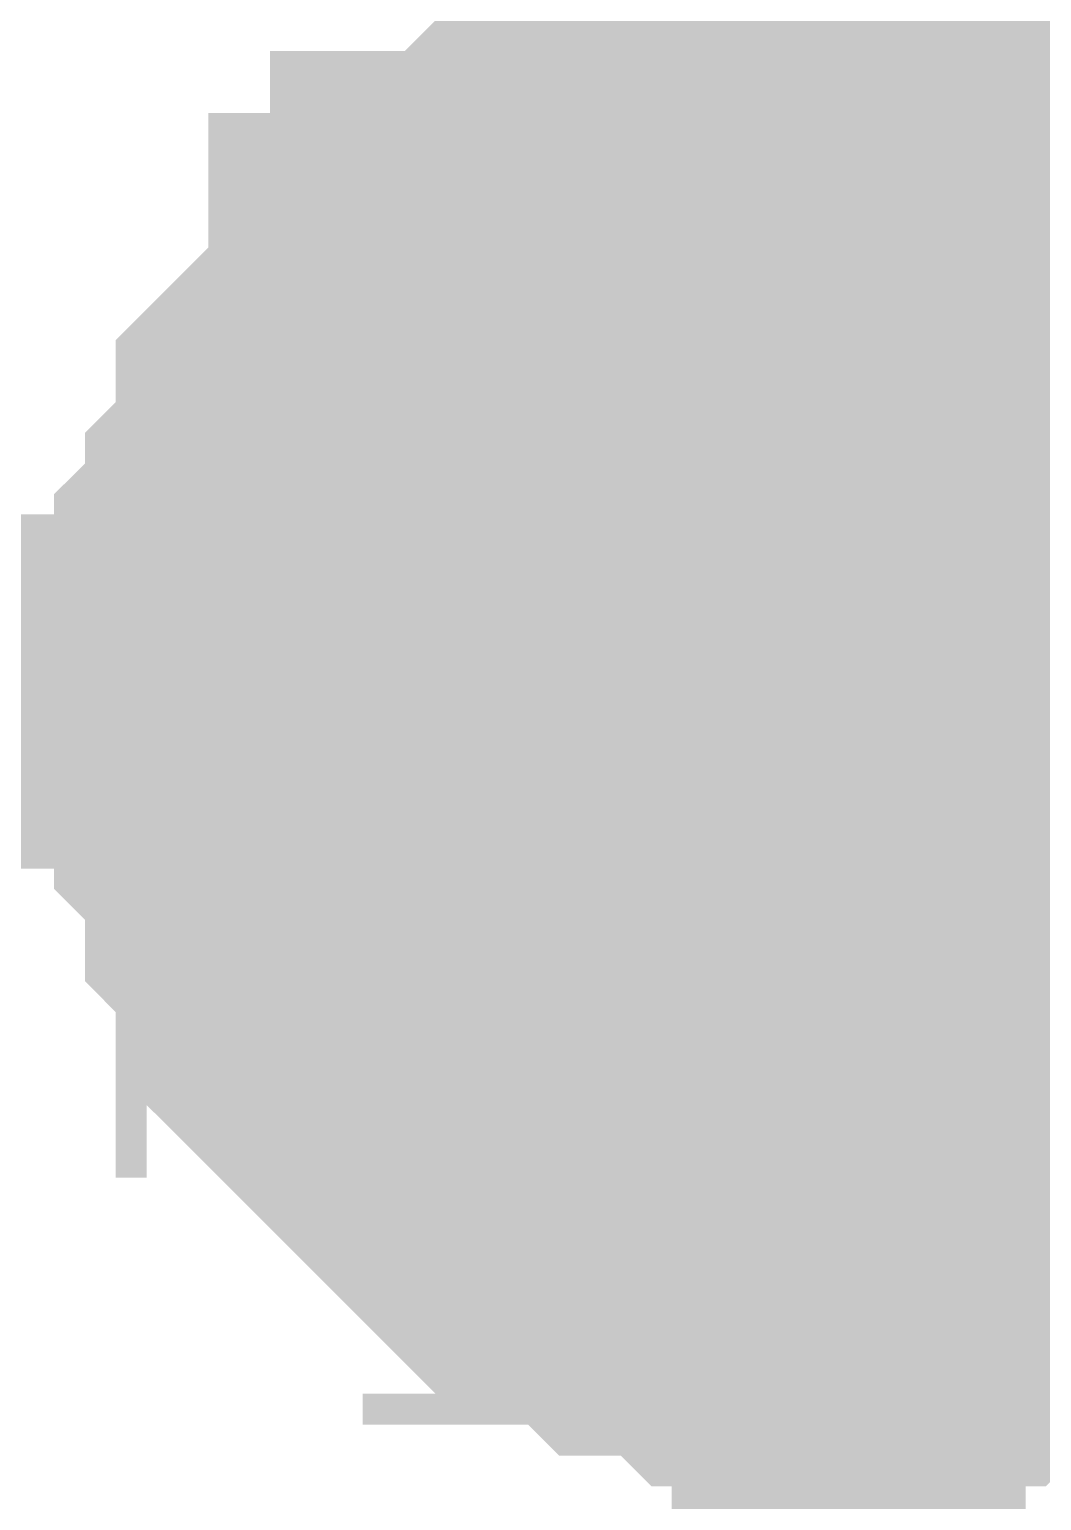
# Model space of a CAD drawing. Header units: inches. Extents: x 0 to 841, y 0 to 594.
# Drawn here: x 424.327 to 425.184, y 136.815 to 138.059 of the extents above; entities that cross this region are included whole.
import ezdxf

# ---------------------------------------------------------------- set-up
doc = ezdxf.new("R2010")
doc.units = ezdxf.units.IN
doc.layers.add('Sheet', color=255, linetype='Continuous')

msp = doc.modelspace()

# ---------------------------------------------------------------- linework, layer by layer
at = {"layer": 'Sheet'}
for points in [[(425.0207, 142.49, 0.2997, 0.2997, 0), (425.0207, 137.499, 0.2997, 0.2997, 0), (425.0207, 132.482, 0.2997, 0.2997, 0), (425.0207, 127.491, 0.2997, 0.2997, 0), (425.0207, 122.5001, 0.2997, 0.2997, 0), (425.0207, 117.483, 0.2997, 0.2997, 0), (425.0207, 112.4921, 0.2997, 0.2997, 0), (422.5121, 112.4921, 0.2997, 0.2997, 0)], [(424.498, 137.499, 0.2997, 0.2997, 0), (424.498, 137.5252, 0.2997, 0.2997, 0), (424.498, 137.5513, 0.2997, 0.2997, 0), (424.498, 137.5774, 0.2997, 0.2997, 0), (424.498, 137.6036, 0.2997, 0.2997, 0), (424.5242, 137.6297, 0.2997, 0.2997, 0), (424.5242, 137.6297, 0.2997, 0.2997, 0), (424.5242, 137.6558, 0.2997, 0.2997, 0), (424.5503, 137.6819, 0.2997, 0.2997, 0), (424.5503, 137.7081, 0.2997, 0.2997, 0), (424.5503, 137.7342, 0.2997, 0.2997, 0), (424.5764, 137.7603, 0.2997, 0.2997, 0), (424.5764, 137.7603, 0.2997, 0.2997, 0), (424.6026, 137.7865, 0.2997, 0.2997, 0), (424.6287, 137.8126, 0.2997, 0.2997, 0), (424.6287, 137.8387, 0.2997, 0.2997, 0), (424.6548, 137.8387, 0.2997, 0.2997, 0), (424.681, 137.8649, 0.2997, 0.2997, 0), (424.681, 137.891, 0.2997, 0.2997, 0), (424.7071, 137.891, 0.2997, 0.2997, 0), (424.7332, 137.9171, 0.2997, 0.2997, 0), (424.7594, 137.9171, 0.2997, 0.2997, 0), (424.7594, 137.9433, 0.2997, 0.2997, 0), (424.7855, 137.9433, 0.2997, 0.2997, 0), (424.8116, 137.9433, 0.2997, 0.2997, 0), (424.8377, 137.9694, 0.2997, 0.2997, 0), (424.8639, 137.9694, 0.2997, 0.2997, 0), (424.89, 137.9694, 0.2997, 0.2997, 0), (424.9161, 137.9955, 0.2997, 0.2997, 0), (424.9423, 137.9955, 0.2997, 0.2997, 0), (424.9684, 137.9955, 0.2997, 0.2997, 0), (424.9945, 137.9955, 0.2997, 0.2997, 0), (425.0207, 137.9955, 0.2997, 0.2997, 0)], [(424.498, 137.499, 0.2997, 0.2997, 0), (424.498, 137.5252, 0.2997, 0.2997, 0), (424.498, 137.5513, 0.2997, 0.2997, 0), (424.498, 137.5774, 0.2997, 0.2997, 0), (424.498, 137.6036, 0.2997, 0.2997, 0), (424.5242, 137.6297, 0.2997, 0.2997, 0), (424.5242, 137.6297, 0.2997, 0.2997, 0), (424.5242, 137.6558, 0.2997, 0.2997, 0), (424.5503, 137.6819, 0.2997, 0.2997, 0), (424.5503, 137.7081, 0.2997, 0.2997, 0), (424.5503, 137.7342, 0.2997, 0.2997, 0), (424.5764, 137.7603, 0.2997, 0.2997, 0), (424.5764, 137.7603, 0.2997, 0.2997, 0), (424.6026, 137.7865, 0.2997, 0.2997, 0), (424.6287, 137.8126, 0.2997, 0.2997, 0), (424.6287, 137.8387, 0.2997, 0.2997, 0), (424.6548, 137.8387, 0.2997, 0.2997, 0), (424.681, 137.8649, 0.2997, 0.2997, 0), (424.681, 137.891, 0.2997, 0.2997, 0), (424.7071, 137.891, 0.2997, 0.2997, 0), (424.7332, 137.9171, 0.2997, 0.2997, 0), (424.7594, 137.9171, 0.2997, 0.2997, 0), (424.7594, 137.9433, 0.2997, 0.2997, 0), (424.7855, 137.9433, 0.2997, 0.2997, 0), (424.8116, 137.9433, 0.2997, 0.2997, 0), (424.8377, 137.9694, 0.2997, 0.2997, 0), (424.8639, 137.9694, 0.2997, 0.2997, 0), (424.89, 137.9694, 0.2997, 0.2997, 0), (424.9161, 137.9955, 0.2997, 0.2997, 0), (424.9423, 137.9955, 0.2997, 0.2997, 0), (424.9684, 137.9955, 0.2997, 0.2997, 0), (424.9945, 137.9955, 0.2997, 0.2997, 0), (425.0207, 137.9955, 0.2997, 0.2997, 0)], [(424.498, 137.499, 0.2997, 0.2997, 0), (424.498, 137.5252, 0.2997, 0.2997, 0), (424.498, 137.5513, 0.2997, 0.2997, 0), (424.498, 137.5774, 0.2997, 0.2997, 0), (424.498, 137.6036, 0.2997, 0.2997, 0), (424.5242, 137.6297, 0.2997, 0.2997, 0), (424.5242, 137.6297, 0.2997, 0.2997, 0), (424.5242, 137.6558, 0.2997, 0.2997, 0), (424.5503, 137.6819, 0.2997, 0.2997, 0), (424.5503, 137.7081, 0.2997, 0.2997, 0), (424.5503, 137.7342, 0.2997, 0.2997, 0), (424.5764, 137.7603, 0.2997, 0.2997, 0), (424.5764, 137.7603, 0.2997, 0.2997, 0), (424.6026, 137.7865, 0.2997, 0.2997, 0), (424.6287, 137.8126, 0.2997, 0.2997, 0), (424.6287, 137.8387, 0.2997, 0.2997, 0), (424.6548, 137.8387, 0.2997, 0.2997, 0), (424.681, 137.8649, 0.2997, 0.2997, 0), (424.681, 137.891, 0.2997, 0.2997, 0), (424.7071, 137.891, 0.2997, 0.2997, 0), (424.7332, 137.9171, 0.2997, 0.2997, 0), (424.7594, 137.9171, 0.2997, 0.2997, 0), (424.7594, 137.9433, 0.2997, 0.2997, 0), (424.7855, 137.9433, 0.2997, 0.2997, 0), (424.8116, 137.9433, 0.2997, 0.2997, 0), (424.8377, 137.9694, 0.2997, 0.2997, 0), (424.8639, 137.9694, 0.2997, 0.2997, 0), (424.89, 137.9694, 0.2997, 0.2997, 0), (424.9161, 137.9955, 0.2997, 0.2997, 0), (424.9423, 137.9955, 0.2997, 0.2997, 0), (424.9684, 137.9955, 0.2997, 0.2997, 0), (424.9945, 137.9955, 0.2997, 0.2997, 0), (425.0207, 137.9955, 0.2997, 0.2997, 0)], [(424.498, 137.499, 0.2997, 0.2997, 0), (424.498, 137.5252, 0.2997, 0.2997, 0), (424.498, 137.5513, 0.2997, 0.2997, 0), (424.498, 137.5774, 0.2997, 0.2997, 0), (424.498, 137.6036, 0.2997, 0.2997, 0), (424.5242, 137.6297, 0.2997, 0.2997, 0), (424.5242, 137.6297, 0.2997, 0.2997, 0), (424.5242, 137.6558, 0.2997, 0.2997, 0), (424.5503, 137.6819, 0.2997, 0.2997, 0), (424.5503, 137.7081, 0.2997, 0.2997, 0), (424.5503, 137.7342, 0.2997, 0.2997, 0), (424.5764, 137.7603, 0.2997, 0.2997, 0), (424.5764, 137.7603, 0.2997, 0.2997, 0), (424.6026, 137.7865, 0.2997, 0.2997, 0), (424.6287, 137.8126, 0.2997, 0.2997, 0), (424.6287, 137.8387, 0.2997, 0.2997, 0), (424.6548, 137.8387, 0.2997, 0.2997, 0), (424.681, 137.8649, 0.2997, 0.2997, 0), (424.681, 137.891, 0.2997, 0.2997, 0), (424.7071, 137.891, 0.2997, 0.2997, 0), (424.7332, 137.9171, 0.2997, 0.2997, 0), (424.7594, 137.9171, 0.2997, 0.2997, 0), (424.7594, 137.9433, 0.2997, 0.2997, 0), (424.7855, 137.9433, 0.2997, 0.2997, 0), (424.8116, 137.9433, 0.2997, 0.2997, 0), (424.8377, 137.9694, 0.2997, 0.2997, 0), (424.8639, 137.9694, 0.2997, 0.2997, 0), (424.89, 137.9694, 0.2997, 0.2997, 0), (424.9161, 137.9955, 0.2997, 0.2997, 0), (424.9423, 137.9955, 0.2997, 0.2997, 0), (424.9684, 137.9955, 0.2997, 0.2997, 0), (424.9945, 137.9955, 0.2997, 0.2997, 0), (425.0207, 137.9955, 0.2997, 0.2997, 0)], [(425.0207, 137.9955, 0.2997, 0.2997, 0), (425.0207, 137.9955, 0.2997, 0.2997, 0)], [(425.0207, 137.9955, 0.2997, 0.2997, 0), (425.0468, 137.9955, 0.2997, 0.2997, 0), (425.0729, 137.9955, 0.2997, 0.2997, 0), (425.0991, 137.9955, 0.2997, 0.2997, 0), (425.1252, 137.9955, 0.2997, 0.2997, 0), (425.1513, 137.9694, 0.2997, 0.2997, 0), (425.1513, 137.9694, 0.2997, 0.2997, 0), (425.1774, 137.9694, 0.2997, 0.2997, 0), (425.2036, 137.9433, 0.2997, 0.2997, 0), (425.2297, 137.9433, 0.2997, 0.2997, 0), (425.2558, 137.9433, 0.2997, 0.2997, 0), (425.282, 137.9171, 0.2997, 0.2997, 0), (425.282, 137.9171, 0.2997, 0.2997, 0), (425.3081, 137.891, 0.2997, 0.2997, 0), (425.3342, 137.891, 0.2997, 0.2997, 0)], [(425.0207, 137.9955, 0.2997, 0.2997, 0), (425.0207, 137.9955, 0.2997, 0.2997, 0)], [(425.0207, 137.9955, 0.2997, 0.2997, 0), (425.0468, 137.9955, 0.2997, 0.2997, 0), (425.0729, 137.9955, 0.2997, 0.2997, 0), (425.0991, 137.9955, 0.2997, 0.2997, 0), (425.1252, 137.9955, 0.2997, 0.2997, 0), (425.1513, 137.9694, 0.2997, 0.2997, 0), (425.1513, 137.9694, 0.2997, 0.2997, 0), (425.1774, 137.9694, 0.2997, 0.2997, 0), (425.2036, 137.9433, 0.2997, 0.2997, 0), (425.2297, 137.9433, 0.2997, 0.2997, 0), (425.2558, 137.9433, 0.2997, 0.2997, 0), (425.282, 137.9171, 0.2997, 0.2997, 0), (425.282, 137.9171, 0.2997, 0.2997, 0), (425.3081, 137.891, 0.2997, 0.2997, 0), (425.3342, 137.891, 0.2997, 0.2997, 0)], [(425.0207, 137.9955, 0.2997, 0.2997, 0), (425.0207, 137.9955, 0.2997, 0.2997, 0)], [(425.0207, 137.9955, 0.2997, 0.2997, 0), (425.0468, 137.9955, 0.2997, 0.2997, 0), (425.0729, 137.9955, 0.2997, 0.2997, 0), (425.0991, 137.9955, 0.2997, 0.2997, 0), (425.1252, 137.9955, 0.2997, 0.2997, 0), (425.1513, 137.9694, 0.2997, 0.2997, 0), (425.1513, 137.9694, 0.2997, 0.2997, 0), (425.1774, 137.9694, 0.2997, 0.2997, 0), (425.2036, 137.9433, 0.2997, 0.2997, 0), (425.2297, 137.9433, 0.2997, 0.2997, 0), (425.2558, 137.9433, 0.2997, 0.2997, 0), (425.282, 137.9171, 0.2997, 0.2997, 0), (425.282, 137.9171, 0.2997, 0.2997, 0), (425.3081, 137.891, 0.2997, 0.2997, 0), (425.3342, 137.891, 0.2997, 0.2997, 0)], [(425.0207, 137.9955, 0.2997, 0.2997, 0), (425.0207, 137.9955, 0.2997, 0.2997, 0)], [(425.0207, 137.9955, 0.2997, 0.2997, 0), (425.0468, 137.9955, 0.2997, 0.2997, 0), (425.0729, 137.9955, 0.2997, 0.2997, 0), (425.0991, 137.9955, 0.2997, 0.2997, 0), (425.1252, 137.9955, 0.2997, 0.2997, 0), (425.1513, 137.9694, 0.2997, 0.2997, 0), (425.1513, 137.9694, 0.2997, 0.2997, 0), (425.1774, 137.9694, 0.2997, 0.2997, 0), (425.2036, 137.9433, 0.2997, 0.2997, 0), (425.2297, 137.9433, 0.2997, 0.2997, 0), (425.2558, 137.9433, 0.2997, 0.2997, 0), (425.282, 137.9171, 0.2997, 0.2997, 0), (425.282, 137.9171, 0.2997, 0.2997, 0), (425.3081, 137.891, 0.2997, 0.2997, 0), (425.3342, 137.891, 0.2997, 0.2997, 0)], [(424.498, 137.499, 0.0991, 0.0991, 0), (424.498, 137.5252, 0.0991, 0.0991, 0), (424.498, 137.5513, 0.0991, 0.0991, 0), (424.498, 137.5774, 0.0991, 0.0991, 0), (424.498, 137.6036, 0.0991, 0.0991, 0), (424.5242, 137.6297, 0.0991, 0.0991, 0), (424.5242, 137.6297, 0.0991, 0.0991, 0), (424.5242, 137.6558, 0.0991, 0.0991, 0), (424.5503, 137.6819, 0.0991, 0.0991, 0), (424.5503, 137.7081, 0.0991, 0.0991, 0), (424.5503, 137.7342, 0.0991, 0.0991, 0), (424.5764, 137.7603, 0.0991, 0.0991, 0), (424.5764, 137.7603, 0.0991, 0.0991, 0), (424.6026, 137.7865, 0.0991, 0.0991, 0), (424.6287, 137.8126, 0.0991, 0.0991, 0), (424.6287, 137.8387, 0.0991, 0.0991, 0), (424.6548, 137.8387, 0.0991, 0.0991, 0), (424.681, 137.8649, 0.0991, 0.0991, 0), (424.681, 137.891, 0.0991, 0.0991, 0), (424.7071, 137.891, 0.0991, 0.0991, 0), (424.7332, 137.9171, 0.0991, 0.0991, 0), (424.7594, 137.9171, 0.0991, 0.0991, 0), (424.7594, 137.9433, 0.0991, 0.0991, 0), (424.7855, 137.9433, 0.0991, 0.0991, 0), (424.8116, 137.9433, 0.0991, 0.0991, 0), (424.8377, 137.9694, 0.0991, 0.0991, 0), (424.8639, 137.9694, 0.0991, 0.0991, 0), (424.89, 137.9694, 0.0991, 0.0991, 0), (424.9161, 137.9955, 0.0991, 0.0991, 0), (424.9423, 137.9955, 0.0991, 0.0991, 0), (424.9684, 137.9955, 0.0991, 0.0991, 0), (424.9945, 137.9955, 0.0991, 0.0991, 0), (425.0207, 137.9955, 0.0991, 0.0991, 0)], [(424.498, 137.499, 0.0991, 0.0991, 0), (424.498, 137.5252, 0.0991, 0.0991, 0), (424.498, 137.5513, 0.0991, 0.0991, 0), (424.498, 137.5774, 0.0991, 0.0991, 0), (424.498, 137.6036, 0.0991, 0.0991, 0), (424.5242, 137.6297, 0.0991, 0.0991, 0), (424.5242, 137.6297, 0.0991, 0.0991, 0), (424.5242, 137.6558, 0.0991, 0.0991, 0), (424.5503, 137.6819, 0.0991, 0.0991, 0), (424.5503, 137.7081, 0.0991, 0.0991, 0), (424.5503, 137.7342, 0.0991, 0.0991, 0), (424.5764, 137.7603, 0.0991, 0.0991, 0), (424.5764, 137.7603, 0.0991, 0.0991, 0), (424.6026, 137.7865, 0.0991, 0.0991, 0), (424.6287, 137.8126, 0.0991, 0.0991, 0), (424.6287, 137.8387, 0.0991, 0.0991, 0), (424.6548, 137.8387, 0.0991, 0.0991, 0), (424.681, 137.8649, 0.0991, 0.0991, 0), (424.681, 137.891, 0.0991, 0.0991, 0), (424.7071, 137.891, 0.0991, 0.0991, 0), (424.7332, 137.9171, 0.0991, 0.0991, 0), (424.7594, 137.9171, 0.0991, 0.0991, 0), (424.7594, 137.9433, 0.0991, 0.0991, 0), (424.7855, 137.9433, 0.0991, 0.0991, 0), (424.8116, 137.9433, 0.0991, 0.0991, 0), (424.8377, 137.9694, 0.0991, 0.0991, 0), (424.8639, 137.9694, 0.0991, 0.0991, 0), (424.89, 137.9694, 0.0991, 0.0991, 0), (424.9161, 137.9955, 0.0991, 0.0991, 0), (424.9423, 137.9955, 0.0991, 0.0991, 0), (424.9684, 137.9955, 0.0991, 0.0991, 0), (424.9945, 137.9955, 0.0991, 0.0991, 0), (425.0207, 137.9955, 0.0991, 0.0991, 0)], [(424.498, 137.499, 0.0991, 0.0991, 0), (424.498, 137.5252, 0.0991, 0.0991, 0), (424.498, 137.5513, 0.0991, 0.0991, 0), (424.498, 137.5774, 0.0991, 0.0991, 0), (424.498, 137.6036, 0.0991, 0.0991, 0), (424.5242, 137.6297, 0.0991, 0.0991, 0), (424.5242, 137.6297, 0.0991, 0.0991, 0), (424.5242, 137.6558, 0.0991, 0.0991, 0), (424.5503, 137.6819, 0.0991, 0.0991, 0), (424.5503, 137.7081, 0.0991, 0.0991, 0), (424.5503, 137.7342, 0.0991, 0.0991, 0), (424.5764, 137.7603, 0.0991, 0.0991, 0), (424.5764, 137.7603, 0.0991, 0.0991, 0), (424.6026, 137.7865, 0.0991, 0.0991, 0), (424.6287, 137.8126, 0.0991, 0.0991, 0), (424.6287, 137.8387, 0.0991, 0.0991, 0), (424.6548, 137.8387, 0.0991, 0.0991, 0), (424.681, 137.8649, 0.0991, 0.0991, 0), (424.681, 137.891, 0.0991, 0.0991, 0), (424.7071, 137.891, 0.0991, 0.0991, 0), (424.7332, 137.9171, 0.0991, 0.0991, 0), (424.7594, 137.9171, 0.0991, 0.0991, 0), (424.7594, 137.9433, 0.0991, 0.0991, 0), (424.7855, 137.9433, 0.0991, 0.0991, 0), (424.8116, 137.9433, 0.0991, 0.0991, 0), (424.8377, 137.9694, 0.0991, 0.0991, 0), (424.8639, 137.9694, 0.0991, 0.0991, 0), (424.89, 137.9694, 0.0991, 0.0991, 0), (424.9161, 137.9955, 0.0991, 0.0991, 0), (424.9423, 137.9955, 0.0991, 0.0991, 0), (424.9684, 137.9955, 0.0991, 0.0991, 0), (424.9945, 137.9955, 0.0991, 0.0991, 0), (425.0207, 137.9955, 0.0991, 0.0991, 0)], [(424.498, 137.499, 0.0991, 0.0991, 0), (424.498, 137.5252, 0.0991, 0.0991, 0), (424.498, 137.5513, 0.0991, 0.0991, 0), (424.498, 137.5774, 0.0991, 0.0991, 0), (424.498, 137.6036, 0.0991, 0.0991, 0), (424.5242, 137.6297, 0.0991, 0.0991, 0), (424.5242, 137.6297, 0.0991, 0.0991, 0), (424.5242, 137.6558, 0.0991, 0.0991, 0), (424.5503, 137.6819, 0.0991, 0.0991, 0), (424.5503, 137.7081, 0.0991, 0.0991, 0), (424.5503, 137.7342, 0.0991, 0.0991, 0), (424.5764, 137.7603, 0.0991, 0.0991, 0), (424.5764, 137.7603, 0.0991, 0.0991, 0), (424.6026, 137.7865, 0.0991, 0.0991, 0), (424.6287, 137.8126, 0.0991, 0.0991, 0), (424.6287, 137.8387, 0.0991, 0.0991, 0), (424.6548, 137.8387, 0.0991, 0.0991, 0), (424.681, 137.8649, 0.0991, 0.0991, 0), (424.681, 137.891, 0.0991, 0.0991, 0), (424.7071, 137.891, 0.0991, 0.0991, 0), (424.7332, 137.9171, 0.0991, 0.0991, 0), (424.7594, 137.9171, 0.0991, 0.0991, 0), (424.7594, 137.9433, 0.0991, 0.0991, 0), (424.7855, 137.9433, 0.0991, 0.0991, 0), (424.8116, 137.9433, 0.0991, 0.0991, 0), (424.8377, 137.9694, 0.0991, 0.0991, 0), (424.8639, 137.9694, 0.0991, 0.0991, 0), (424.89, 137.9694, 0.0991, 0.0991, 0), (424.9161, 137.9955, 0.0991, 0.0991, 0), (424.9423, 137.9955, 0.0991, 0.0991, 0), (424.9684, 137.9955, 0.0991, 0.0991, 0), (424.9945, 137.9955, 0.0991, 0.0991, 0), (425.0207, 137.9955, 0.0991, 0.0991, 0)], [(425.0207, 137.9955, 0.0991, 0.0991, 0), (425.0207, 137.9955, 0.0991, 0.0991, 0)], [(425.0207, 137.9955, 0.0991, 0.0991, 0), (425.0468, 137.9955, 0.0991, 0.0991, 0), (425.0729, 137.9955, 0.0991, 0.0991, 0), (425.0991, 137.9955, 0.0991, 0.0991, 0), (425.1252, 137.9955, 0.0991, 0.0991, 0), (425.1513, 137.9694, 0.0991, 0.0991, 0), (425.1513, 137.9694, 0.0991, 0.0991, 0), (425.1774, 137.9694, 0.0991, 0.0991, 0), (425.2036, 137.9433, 0.0991, 0.0991, 0), (425.2297, 137.9433, 0.0991, 0.0991, 0), (425.2558, 137.9433, 0.0991, 0.0991, 0)], [(425.0207, 137.9955, 0.0991, 0.0991, 0), (425.0207, 137.9955, 0.0991, 0.0991, 0)], [(425.0207, 137.9955, 0.0991, 0.0991, 0), (425.0468, 137.9955, 0.0991, 0.0991, 0), (425.0729, 137.9955, 0.0991, 0.0991, 0), (425.0991, 137.9955, 0.0991, 0.0991, 0), (425.1252, 137.9955, 0.0991, 0.0991, 0), (425.1513, 137.9694, 0.0991, 0.0991, 0), (425.1513, 137.9694, 0.0991, 0.0991, 0), (425.1774, 137.9694, 0.0991, 0.0991, 0), (425.2036, 137.9433, 0.0991, 0.0991, 0), (425.2297, 137.9433, 0.0991, 0.0991, 0), (425.2558, 137.9433, 0.0991, 0.0991, 0)], [(425.0207, 137.9955, 0.0991, 0.0991, 0), (425.0207, 137.9955, 0.0991, 0.0991, 0)], [(425.0207, 137.9955, 0.0991, 0.0991, 0), (425.0468, 137.9955, 0.0991, 0.0991, 0), (425.0729, 137.9955, 0.0991, 0.0991, 0), (425.0991, 137.9955, 0.0991, 0.0991, 0), (425.1252, 137.9955, 0.0991, 0.0991, 0), (425.1513, 137.9694, 0.0991, 0.0991, 0), (425.1513, 137.9694, 0.0991, 0.0991, 0), (425.1774, 137.9694, 0.0991, 0.0991, 0), (425.2036, 137.9433, 0.0991, 0.0991, 0), (425.2297, 137.9433, 0.0991, 0.0991, 0), (425.2558, 137.9433, 0.0991, 0.0991, 0)], [(425.0207, 137.9955, 0.0991, 0.0991, 0), (425.0207, 137.9955, 0.0991, 0.0991, 0)], [(425.0207, 137.9955, 0.0991, 0.0991, 0), (425.0468, 137.9955, 0.0991, 0.0991, 0), (425.0729, 137.9955, 0.0991, 0.0991, 0), (425.0991, 137.9955, 0.0991, 0.0991, 0), (425.1252, 137.9955, 0.0991, 0.0991, 0), (425.1513, 137.9694, 0.0991, 0.0991, 0), (425.1513, 137.9694, 0.0991, 0.0991, 0), (425.1774, 137.9694, 0.0991, 0.0991, 0), (425.2036, 137.9433, 0.0991, 0.0991, 0), (425.2297, 137.9433, 0.0991, 0.0991, 0), (425.2558, 137.9433, 0.0991, 0.0991, 0)], [(422.5121, 137.499, 0.2997, 0.2997, 0), (425.0207, 137.499, 0.2997, 0.2997, 0)], [(425.0207, 136.9764, 0.2997, 0.2997, 0), (424.9945, 136.9764, 0.2997, 0.2997, 0), (424.9684, 136.9764, 0.2997, 0.2997, 0), (424.9423, 136.9764, 0.2997, 0.2997, 0), (424.9161, 136.9764, 0.2997, 0.2997, 0), (424.89, 137.0026, 0.2997, 0.2997, 0), (424.8639, 137.0026, 0.2997, 0.2997, 0), (424.8377, 137.0026, 0.2997, 0.2997, 0), (424.8116, 137.0287, 0.2997, 0.2997, 0), (424.7855, 137.0287, 0.2997, 0.2997, 0), (424.7594, 137.0287, 0.2997, 0.2997, 0), (424.7594, 137.0548, 0.2997, 0.2997, 0), (424.7332, 137.0548, 0.2997, 0.2997, 0), (424.7071, 137.0809, 0.2997, 0.2997, 0), (424.681, 137.1071, 0.2997, 0.2997, 0), (424.681, 137.1071, 0.2997, 0.2997, 0), (424.6548, 137.1332, 0.2997, 0.2997, 0), (424.6287, 137.1593, 0.2997, 0.2997, 0), (424.6287, 137.1593, 0.2997, 0.2997, 0), (424.6026, 137.1855, 0.2997, 0.2997, 0), (424.5764, 137.2116, 0.2997, 0.2997, 0), (424.5764, 137.2377, 0.2997, 0.2997, 0), (424.5503, 137.2377, 0.2997, 0.2997, 0), (424.5503, 137.2639, 0.2997, 0.2997, 0), (424.5503, 137.29, 0.2997, 0.2997, 0), (424.5242, 137.3161, 0.2997, 0.2997, 0), (424.5242, 137.3422, 0.2997, 0.2997, 0), (424.5242, 137.3684, 0.2997, 0.2997, 0), (424.498, 137.3945, 0.2997, 0.2997, 0), (424.498, 137.4206, 0.2997, 0.2997, 0), (424.498, 137.4468, 0.2997, 0.2997, 0), (424.498, 137.4729, 0.2997, 0.2997, 0), (424.498, 137.499, 0.2997, 0.2997, 0)], [(424.498, 137.499, 0.2997, 0.2997, 0), (424.498, 137.499, 0.2997, 0.2997, 0)], [(425.0207, 136.9764, 0.2997, 0.2997, 0), (424.9945, 136.9764, 0.2997, 0.2997, 0), (424.9684, 136.9764, 0.2997, 0.2997, 0), (424.9423, 136.9764, 0.2997, 0.2997, 0), (424.9161, 136.9764, 0.2997, 0.2997, 0), (424.89, 137.0026, 0.2997, 0.2997, 0), (424.8639, 137.0026, 0.2997, 0.2997, 0), (424.8377, 137.0026, 0.2997, 0.2997, 0), (424.8116, 137.0287, 0.2997, 0.2997, 0), (424.7855, 137.0287, 0.2997, 0.2997, 0), (424.7594, 137.0287, 0.2997, 0.2997, 0), (424.7594, 137.0548, 0.2997, 0.2997, 0), (424.7332, 137.0548, 0.2997, 0.2997, 0), (424.7071, 137.0809, 0.2997, 0.2997, 0), (424.681, 137.1071, 0.2997, 0.2997, 0), (424.681, 137.1071, 0.2997, 0.2997, 0), (424.6548, 137.1332, 0.2997, 0.2997, 0), (424.6287, 137.1593, 0.2997, 0.2997, 0), (424.6287, 137.1593, 0.2997, 0.2997, 0), (424.6026, 137.1855, 0.2997, 0.2997, 0), (424.5764, 137.2116, 0.2997, 0.2997, 0), (424.5764, 137.2377, 0.2997, 0.2997, 0), (424.5503, 137.2377, 0.2997, 0.2997, 0), (424.5503, 137.2639, 0.2997, 0.2997, 0), (424.5503, 137.29, 0.2997, 0.2997, 0), (424.5242, 137.3161, 0.2997, 0.2997, 0), (424.5242, 137.3422, 0.2997, 0.2997, 0), (424.5242, 137.3684, 0.2997, 0.2997, 0), (424.498, 137.3945, 0.2997, 0.2997, 0), (424.498, 137.4206, 0.2997, 0.2997, 0), (424.498, 137.4468, 0.2997, 0.2997, 0), (424.498, 137.4729, 0.2997, 0.2997, 0), (424.498, 137.499, 0.2997, 0.2997, 0)], [(424.498, 137.499, 0.2997, 0.2997, 0), (424.498, 137.499, 0.2997, 0.2997, 0)], [(425.0207, 136.9764, 0.2997, 0.2997, 0), (424.9945, 136.9764, 0.2997, 0.2997, 0), (424.9684, 136.9764, 0.2997, 0.2997, 0), (424.9423, 136.9764, 0.2997, 0.2997, 0), (424.9161, 136.9764, 0.2997, 0.2997, 0), (424.89, 137.0026, 0.2997, 0.2997, 0), (424.8639, 137.0026, 0.2997, 0.2997, 0), (424.8377, 137.0026, 0.2997, 0.2997, 0), (424.8116, 137.0287, 0.2997, 0.2997, 0), (424.7855, 137.0287, 0.2997, 0.2997, 0), (424.7594, 137.0287, 0.2997, 0.2997, 0), (424.7594, 137.0548, 0.2997, 0.2997, 0), (424.7332, 137.0548, 0.2997, 0.2997, 0), (424.7071, 137.0809, 0.2997, 0.2997, 0), (424.681, 137.1071, 0.2997, 0.2997, 0), (424.681, 137.1071, 0.2997, 0.2997, 0), (424.6548, 137.1332, 0.2997, 0.2997, 0), (424.6287, 137.1593, 0.2997, 0.2997, 0), (424.6287, 137.1593, 0.2997, 0.2997, 0), (424.6026, 137.1855, 0.2997, 0.2997, 0), (424.5764, 137.2116, 0.2997, 0.2997, 0), (424.5764, 137.2377, 0.2997, 0.2997, 0), (424.5503, 137.2377, 0.2997, 0.2997, 0), (424.5503, 137.2639, 0.2997, 0.2997, 0), (424.5503, 137.29, 0.2997, 0.2997, 0), (424.5242, 137.3161, 0.2997, 0.2997, 0), (424.5242, 137.3422, 0.2997, 0.2997, 0), (424.5242, 137.3684, 0.2997, 0.2997, 0), (424.498, 137.3945, 0.2997, 0.2997, 0), (424.498, 137.4206, 0.2997, 0.2997, 0), (424.498, 137.4468, 0.2997, 0.2997, 0), (424.498, 137.4729, 0.2997, 0.2997, 0), (424.498, 137.499, 0.2997, 0.2997, 0)], [(424.498, 137.499, 0.2997, 0.2997, 0), (424.498, 137.499, 0.2997, 0.2997, 0)], [(425.0207, 136.9764, 0.2997, 0.2997, 0), (424.9945, 136.9764, 0.2997, 0.2997, 0), (424.9684, 136.9764, 0.2997, 0.2997, 0), (424.9423, 136.9764, 0.2997, 0.2997, 0), (424.9161, 136.9764, 0.2997, 0.2997, 0), (424.89, 137.0026, 0.2997, 0.2997, 0), (424.8639, 137.0026, 0.2997, 0.2997, 0), (424.8377, 137.0026, 0.2997, 0.2997, 0), (424.8116, 137.0287, 0.2997, 0.2997, 0), (424.7855, 137.0287, 0.2997, 0.2997, 0), (424.7594, 137.0287, 0.2997, 0.2997, 0), (424.7594, 137.0548, 0.2997, 0.2997, 0), (424.7332, 137.0548, 0.2997, 0.2997, 0), (424.7071, 137.0809, 0.2997, 0.2997, 0), (424.681, 137.1071, 0.2997, 0.2997, 0), (424.681, 137.1071, 0.2997, 0.2997, 0), (424.6548, 137.1332, 0.2997, 0.2997, 0), (424.6287, 137.1593, 0.2997, 0.2997, 0), (424.6287, 137.1593, 0.2997, 0.2997, 0), (424.6026, 137.1855, 0.2997, 0.2997, 0), (424.5764, 137.2116, 0.2997, 0.2997, 0), (424.5764, 137.2377, 0.2997, 0.2997, 0), (424.5503, 137.2377, 0.2997, 0.2997, 0), (424.5503, 137.2639, 0.2997, 0.2997, 0), (424.5503, 137.29, 0.2997, 0.2997, 0), (424.5242, 137.3161, 0.2997, 0.2997, 0), (424.5242, 137.3422, 0.2997, 0.2997, 0), (424.5242, 137.3684, 0.2997, 0.2997, 0), (424.498, 137.3945, 0.2997, 0.2997, 0), (424.498, 137.4206, 0.2997, 0.2997, 0), (424.498, 137.4468, 0.2997, 0.2997, 0), (424.498, 137.4729, 0.2997, 0.2997, 0), (424.498, 137.499, 0.2997, 0.2997, 0)], [(424.498, 137.499, 0.2997, 0.2997, 0), (424.498, 137.499, 0.2997, 0.2997, 0)], [(425.0207, 136.9764, 0.0991, 0.0991, 0), (424.9945, 136.9764, 0.0991, 0.0991, 0), (424.9684, 136.9764, 0.0991, 0.0991, 0), (424.9423, 136.9764, 0.0991, 0.0991, 0), (424.9161, 136.9764, 0.0991, 0.0991, 0), (424.89, 137.0026, 0.0991, 0.0991, 0), (424.8639, 137.0026, 0.0991, 0.0991, 0), (424.8377, 137.0026, 0.0991, 0.0991, 0), (424.8116, 137.0287, 0.0991, 0.0991, 0), (424.7855, 137.0287, 0.0991, 0.0991, 0), (424.7594, 137.0287, 0.0991, 0.0991, 0), (424.7594, 137.0548, 0.0991, 0.0991, 0), (424.7332, 137.0548, 0.0991, 0.0991, 0), (424.7071, 137.0809, 0.0991, 0.0991, 0), (424.681, 137.1071, 0.0991, 0.0991, 0), (424.681, 137.1071, 0.0991, 0.0991, 0), (424.6548, 137.1332, 0.0991, 0.0991, 0), (424.6287, 137.1593, 0.0991, 0.0991, 0), (424.6287, 137.1593, 0.0991, 0.0991, 0), (424.6026, 137.1855, 0.0991, 0.0991, 0), (424.5764, 137.2116, 0.0991, 0.0991, 0), (424.5764, 137.2377, 0.0991, 0.0991, 0), (424.5503, 137.2377, 0.0991, 0.0991, 0), (424.5503, 137.2639, 0.0991, 0.0991, 0), (424.5503, 137.29, 0.0991, 0.0991, 0), (424.5242, 137.3161, 0.0991, 0.0991, 0), (424.5242, 137.3422, 0.0991, 0.0991, 0), (424.5242, 137.3684, 0.0991, 0.0991, 0), (424.498, 137.3945, 0.0991, 0.0991, 0), (424.498, 137.4206, 0.0991, 0.0991, 0), (424.498, 137.4468, 0.0991, 0.0991, 0), (424.498, 137.4729, 0.0991, 0.0991, 0), (424.498, 137.499, 0.0991, 0.0991, 0)], [(424.498, 137.499, 0.0991, 0.0991, 0), (424.498, 137.499, 0.0991, 0.0991, 0)], [(425.0207, 136.9764, 0.0991, 0.0991, 0), (424.9945, 136.9764, 0.0991, 0.0991, 0), (424.9684, 136.9764, 0.0991, 0.0991, 0), (424.9423, 136.9764, 0.0991, 0.0991, 0), (424.9161, 136.9764, 0.0991, 0.0991, 0), (424.89, 137.0026, 0.0991, 0.0991, 0), (424.8639, 137.0026, 0.0991, 0.0991, 0), (424.8377, 137.0026, 0.0991, 0.0991, 0), (424.8116, 137.0287, 0.0991, 0.0991, 0), (424.7855, 137.0287, 0.0991, 0.0991, 0), (424.7594, 137.0287, 0.0991, 0.0991, 0), (424.7594, 137.0548, 0.0991, 0.0991, 0), (424.7332, 137.0548, 0.0991, 0.0991, 0), (424.7071, 137.0809, 0.0991, 0.0991, 0), (424.681, 137.1071, 0.0991, 0.0991, 0), (424.681, 137.1071, 0.0991, 0.0991, 0), (424.6548, 137.1332, 0.0991, 0.0991, 0), (424.6287, 137.1593, 0.0991, 0.0991, 0), (424.6287, 137.1593, 0.0991, 0.0991, 0), (424.6026, 137.1855, 0.0991, 0.0991, 0), (424.5764, 137.2116, 0.0991, 0.0991, 0), (424.5764, 137.2377, 0.0991, 0.0991, 0), (424.5503, 137.2377, 0.0991, 0.0991, 0), (424.5503, 137.2639, 0.0991, 0.0991, 0), (424.5503, 137.29, 0.0991, 0.0991, 0), (424.5242, 137.3161, 0.0991, 0.0991, 0), (424.5242, 137.3422, 0.0991, 0.0991, 0), (424.5242, 137.3684, 0.0991, 0.0991, 0), (424.498, 137.3945, 0.0991, 0.0991, 0), (424.498, 137.4206, 0.0991, 0.0991, 0), (424.498, 137.4468, 0.0991, 0.0991, 0), (424.498, 137.4729, 0.0991, 0.0991, 0), (424.498, 137.499, 0.0991, 0.0991, 0)], [(424.498, 137.499, 0.0991, 0.0991, 0), (424.498, 137.499, 0.0991, 0.0991, 0)], [(425.0207, 136.9764, 0.0991, 0.0991, 0), (424.9945, 136.9764, 0.0991, 0.0991, 0), (424.9684, 136.9764, 0.0991, 0.0991, 0), (424.9423, 136.9764, 0.0991, 0.0991, 0), (424.9161, 136.9764, 0.0991, 0.0991, 0), (424.89, 137.0026, 0.0991, 0.0991, 0), (424.8639, 137.0026, 0.0991, 0.0991, 0), (424.8377, 137.0026, 0.0991, 0.0991, 0), (424.8116, 137.0287, 0.0991, 0.0991, 0), (424.7855, 137.0287, 0.0991, 0.0991, 0), (424.7594, 137.0287, 0.0991, 0.0991, 0), (424.7594, 137.0548, 0.0991, 0.0991, 0), (424.7332, 137.0548, 0.0991, 0.0991, 0), (424.7071, 137.0809, 0.0991, 0.0991, 0), (424.681, 137.1071, 0.0991, 0.0991, 0), (424.681, 137.1071, 0.0991, 0.0991, 0), (424.6548, 137.1332, 0.0991, 0.0991, 0), (424.6287, 137.1593, 0.0991, 0.0991, 0), (424.6287, 137.1593, 0.0991, 0.0991, 0), (424.6026, 137.1855, 0.0991, 0.0991, 0), (424.5764, 137.2116, 0.0991, 0.0991, 0), (424.5764, 137.2377, 0.0991, 0.0991, 0), (424.5503, 137.2377, 0.0991, 0.0991, 0), (424.5503, 137.2639, 0.0991, 0.0991, 0), (424.5503, 137.29, 0.0991, 0.0991, 0), (424.5242, 137.3161, 0.0991, 0.0991, 0), (424.5242, 137.3422, 0.0991, 0.0991, 0), (424.5242, 137.3684, 0.0991, 0.0991, 0), (424.498, 137.3945, 0.0991, 0.0991, 0), (424.498, 137.4206, 0.0991, 0.0991, 0), (424.498, 137.4468, 0.0991, 0.0991, 0), (424.498, 137.4729, 0.0991, 0.0991, 0), (424.498, 137.499, 0.0991, 0.0991, 0)], [(424.498, 137.499, 0.0991, 0.0991, 0), (424.498, 137.499, 0.0991, 0.0991, 0)], [(425.0207, 136.9764, 0.0991, 0.0991, 0), (424.9945, 136.9764, 0.0991, 0.0991, 0), (424.9684, 136.9764, 0.0991, 0.0991, 0), (424.9423, 136.9764, 0.0991, 0.0991, 0), (424.9161, 136.9764, 0.0991, 0.0991, 0), (424.89, 137.0026, 0.0991, 0.0991, 0), (424.8639, 137.0026, 0.0991, 0.0991, 0), (424.8377, 137.0026, 0.0991, 0.0991, 0), (424.8116, 137.0287, 0.0991, 0.0991, 0), (424.7855, 137.0287, 0.0991, 0.0991, 0), (424.7594, 137.0287, 0.0991, 0.0991, 0), (424.7594, 137.0548, 0.0991, 0.0991, 0), (424.7332, 137.0548, 0.0991, 0.0991, 0), (424.7071, 137.0809, 0.0991, 0.0991, 0), (424.681, 137.1071, 0.0991, 0.0991, 0), (424.681, 137.1071, 0.0991, 0.0991, 0), (424.6548, 137.1332, 0.0991, 0.0991, 0), (424.6287, 137.1593, 0.0991, 0.0991, 0), (424.6287, 137.1593, 0.0991, 0.0991, 0), (424.6026, 137.1855, 0.0991, 0.0991, 0), (424.5764, 137.2116, 0.0991, 0.0991, 0), (424.5764, 137.2377, 0.0991, 0.0991, 0), (424.5503, 137.2377, 0.0991, 0.0991, 0), (424.5503, 137.2639, 0.0991, 0.0991, 0), (424.5503, 137.29, 0.0991, 0.0991, 0), (424.5242, 137.3161, 0.0991, 0.0991, 0), (424.5242, 137.3422, 0.0991, 0.0991, 0), (424.5242, 137.3684, 0.0991, 0.0991, 0), (424.498, 137.3945, 0.0991, 0.0991, 0), (424.498, 137.4206, 0.0991, 0.0991, 0), (424.498, 137.4468, 0.0991, 0.0991, 0), (424.498, 137.4729, 0.0991, 0.0991, 0), (424.498, 137.499, 0.0991, 0.0991, 0)], [(424.498, 137.499, 0.0991, 0.0991, 0), (424.498, 137.499, 0.0991, 0.0991, 0)], [(425.3342, 137.1071, 0.2997, 0.2997, 0), (425.3081, 137.0809, 0.2997, 0.2997, 0), (425.282, 137.0548, 0.2997, 0.2997, 0), (425.282, 137.0548, 0.2997, 0.2997, 0), (425.2558, 137.0287, 0.2997, 0.2997, 0), (425.2297, 137.0287, 0.2997, 0.2997, 0), (425.2036, 137.0287, 0.2997, 0.2997, 0), (425.1774, 137.0026, 0.2997, 0.2997, 0), (425.1513, 137.0026, 0.2997, 0.2997, 0), (425.1513, 137.0026, 0.2997, 0.2997, 0), (425.1252, 136.9764, 0.2997, 0.2997, 0), (425.0991, 136.9764, 0.2997, 0.2997, 0), (425.0729, 136.9764, 0.2997, 0.2997, 0), (425.0468, 136.9764, 0.2997, 0.2997, 0), (425.0207, 136.9764, 0.2997, 0.2997, 0)], [(425.3342, 137.1071, 0.2997, 0.2997, 0), (425.3081, 137.0809, 0.2997, 0.2997, 0), (425.282, 137.0548, 0.2997, 0.2997, 0), (425.282, 137.0548, 0.2997, 0.2997, 0), (425.2558, 137.0287, 0.2997, 0.2997, 0), (425.2297, 137.0287, 0.2997, 0.2997, 0), (425.2036, 137.0287, 0.2997, 0.2997, 0), (425.1774, 137.0026, 0.2997, 0.2997, 0), (425.1513, 137.0026, 0.2997, 0.2997, 0), (425.1513, 137.0026, 0.2997, 0.2997, 0), (425.1252, 136.9764, 0.2997, 0.2997, 0), (425.0991, 136.9764, 0.2997, 0.2997, 0), (425.0729, 136.9764, 0.2997, 0.2997, 0), (425.0468, 136.9764, 0.2997, 0.2997, 0), (425.0207, 136.9764, 0.2997, 0.2997, 0)], [(425.3342, 137.1071, 0.2997, 0.2997, 0), (425.3081, 137.0809, 0.2997, 0.2997, 0), (425.282, 137.0548, 0.2997, 0.2997, 0), (425.282, 137.0548, 0.2997, 0.2997, 0), (425.2558, 137.0287, 0.2997, 0.2997, 0), (425.2297, 137.0287, 0.2997, 0.2997, 0), (425.2036, 137.0287, 0.2997, 0.2997, 0), (425.1774, 137.0026, 0.2997, 0.2997, 0), (425.1513, 137.0026, 0.2997, 0.2997, 0), (425.1513, 137.0026, 0.2997, 0.2997, 0), (425.1252, 136.9764, 0.2997, 0.2997, 0), (425.0991, 136.9764, 0.2997, 0.2997, 0), (425.0729, 136.9764, 0.2997, 0.2997, 0), (425.0468, 136.9764, 0.2997, 0.2997, 0), (425.0207, 136.9764, 0.2997, 0.2997, 0)], [(425.3342, 137.1071, 0.2997, 0.2997, 0), (425.3081, 137.0809, 0.2997, 0.2997, 0), (425.282, 137.0548, 0.2997, 0.2997, 0), (425.282, 137.0548, 0.2997, 0.2997, 0), (425.2558, 137.0287, 0.2997, 0.2997, 0), (425.2297, 137.0287, 0.2997, 0.2997, 0), (425.2036, 137.0287, 0.2997, 0.2997, 0), (425.1774, 137.0026, 0.2997, 0.2997, 0), (425.1513, 137.0026, 0.2997, 0.2997, 0), (425.1513, 137.0026, 0.2997, 0.2997, 0), (425.1252, 136.9764, 0.2997, 0.2997, 0), (425.0991, 136.9764, 0.2997, 0.2997, 0), (425.0729, 136.9764, 0.2997, 0.2997, 0), (425.0468, 136.9764, 0.2997, 0.2997, 0), (425.0207, 136.9764, 0.2997, 0.2997, 0)], [(425.2558, 137.0287, 0.0991, 0.0991, 0), (425.2297, 137.0287, 0.0991, 0.0991, 0), (425.2036, 137.0287, 0.0991, 0.0991, 0), (425.1774, 137.0026, 0.0991, 0.0991, 0), (425.1513, 137.0026, 0.0991, 0.0991, 0), (425.1513, 137.0026, 0.0991, 0.0991, 0), (425.1252, 136.9764, 0.0991, 0.0991, 0), (425.0991, 136.9764, 0.0991, 0.0991, 0), (425.0729, 136.9764, 0.0991, 0.0991, 0), (425.0468, 136.9764, 0.0991, 0.0991, 0), (425.0207, 136.9764, 0.0991, 0.0991, 0)], [(425.2558, 137.0287, 0.0991, 0.0991, 0), (425.2297, 137.0287, 0.0991, 0.0991, 0), (425.2036, 137.0287, 0.0991, 0.0991, 0), (425.1774, 137.0026, 0.0991, 0.0991, 0), (425.1513, 137.0026, 0.0991, 0.0991, 0), (425.1513, 137.0026, 0.0991, 0.0991, 0), (425.1252, 136.9764, 0.0991, 0.0991, 0), (425.0991, 136.9764, 0.0991, 0.0991, 0), (425.0729, 136.9764, 0.0991, 0.0991, 0), (425.0468, 136.9764, 0.0991, 0.0991, 0), (425.0207, 136.9764, 0.0991, 0.0991, 0)], [(425.2558, 137.0287, 0.0991, 0.0991, 0), (425.2297, 137.0287, 0.0991, 0.0991, 0), (425.2036, 137.0287, 0.0991, 0.0991, 0), (425.1774, 137.0026, 0.0991, 0.0991, 0), (425.1513, 137.0026, 0.0991, 0.0991, 0), (425.1513, 137.0026, 0.0991, 0.0991, 0), (425.1252, 136.9764, 0.0991, 0.0991, 0), (425.0991, 136.9764, 0.0991, 0.0991, 0), (425.0729, 136.9764, 0.0991, 0.0991, 0), (425.0468, 136.9764, 0.0991, 0.0991, 0), (425.0207, 136.9764, 0.0991, 0.0991, 0)], [(425.2558, 137.0287, 0.0991, 0.0991, 0), (425.2297, 137.0287, 0.0991, 0.0991, 0), (425.2036, 137.0287, 0.0991, 0.0991, 0), (425.1774, 137.0026, 0.0991, 0.0991, 0), (425.1513, 137.0026, 0.0991, 0.0991, 0), (425.1513, 137.0026, 0.0991, 0.0991, 0), (425.1252, 136.9764, 0.0991, 0.0991, 0), (425.0991, 136.9764, 0.0991, 0.0991, 0), (425.0729, 136.9764, 0.0991, 0.0991, 0), (425.0468, 136.9764, 0.0991, 0.0991, 0), (425.0207, 136.9764, 0.0991, 0.0991, 0)]]:
    msp.add_lwpolyline(points, format="xyseb", dxfattribs=at)
msp.add_lwpolyline([(424.746, 137.5, 0.508, 0.508, 1), (425.254, 137.5, 0.508, 0.508, 1)], format="xyseb", close=True, dxfattribs=at)

doc.saveas('drawing.dxf')
